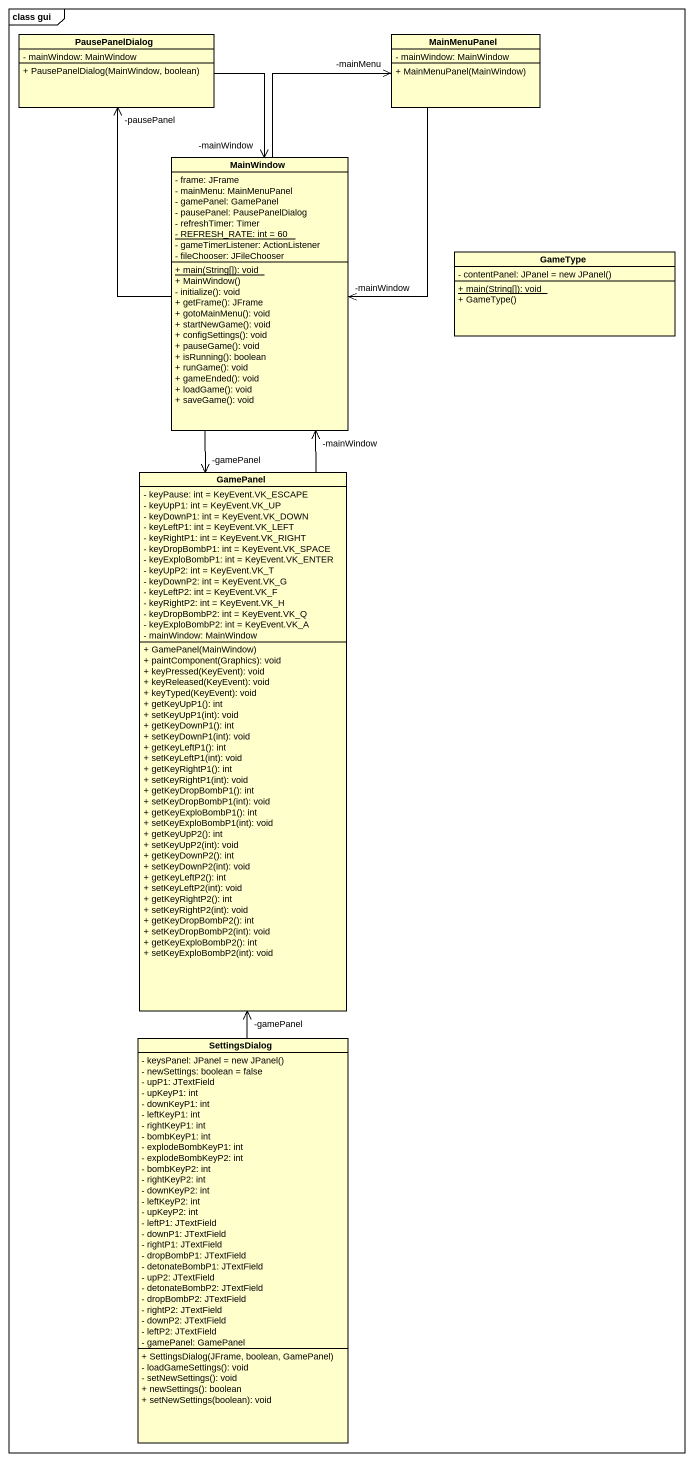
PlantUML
@startuml
mainframe class gui
hide circle
hide empty members
skinparam classAttributeIconSize 0
class PausePanelDialog {
  - mainWindow: MainWindow
  + PausePanelDialog(MainWindow, boolean)
}
class MainMenuPanel {
  - mainWindow: MainWindow
  + MainMenuPanel(MainWindow)
}
class MainWindow {
  - frame: JFrame
  - mainMenu: MainMenuPanel
  - gamePanel: GamePanel
  - pausePanel: PausePanelDialog
  - refreshTimer: Timer
  {static} - REFRESH_RATE: int = 60
  - gameTimerListener: ActionListener
  - fileChooser: JFileChooser
  {static} + main(String[]): void
  + MainWindow()
  - initialize(): void
  + getFrame(): JFrame
  + gotoMainMenu(): void
  + startNewGame(): void
  + configSettings(): void
  + pauseGame(): void
  + isRunning(): boolean
  + runGame(): void
  + gameEnded(): void
  + loadGame(): void
  + saveGame(): void
}
class GameType {
  {field} - contentPanel: JPanel = new JPanel()
  {static} + main(String[]): void
  + GameType()
}
class GamePanel {
  - keyPause: int = KeyEvent.VK_ESCAPE
  - keyUpP1: int = KeyEvent.VK_UP
  - keyDownP1: int = KeyEvent.VK_DOWN
  - keyLeftP1: int = KeyEvent.VK_LEFT
  - keyRightP1: int = KeyEvent.VK_RIGHT
  - keyDropBombP1: int = KeyEvent.VK_SPACE
  - keyExploBombP1: int = KeyEvent.VK_ENTER
  - keyUpP2: int = KeyEvent.VK_T
  - keyDownP2: int = KeyEvent.VK_G
  - keyLeftP2: int = KeyEvent.VK_F
  - keyRightP2: int = KeyEvent.VK_H
  - keyDropBombP2: int = KeyEvent.VK_Q
  - keyExploBombP2: int = KeyEvent.VK_A
  - mainWindow: MainWindow
  + GamePanel(MainWindow)
  + paintComponent(Graphics): void
  + keyPressed(KeyEvent): void
  + keyReleased(KeyEvent): void
  + keyTyped(KeyEvent): void
  + getKeyUpP1(): int
  + setKeyUpP1(int): void
  + getKeyDownP1(): int
  + setKeyDownP1(int): void
  + getKeyLeftP1(): int
  + setKeyLeftP1(int): void
  + getKeyRightP1(): int
  + setKeyRightP1(int): void
  + getKeyDropBombP1(): int
  + setKeyDropBombP1(int): void
  + getKeyExploBombP1(): int
  + setKeyExploBombP1(int): void
  + getKeyUpP2(): int
  + setKeyUpP2(int): void
  + getKeyDownP2(): int
  + setKeyDownP2(int): void
  + getKeyLeftP2(): int
  + setKeyLeftP2(int): void
  + getKeyRightP2(): int
  + setKeyRightP2(int): void
  + getKeyDropBombP2(): int
  + setKeyDropBombP2(int): void
  + getKeyExploBombP2(): int
  + setKeyExploBombP2(int): void
}
class SettingsDialog {
  {field} - keysPanel: JPanel = new JPanel()
  - newSettings: boolean = false
  - upP1: JTextField
  - upKeyP1: int
  - downKeyP1: int
  - leftKeyP1: int
  - rightKeyP1: int
  - bombKeyP1: int
  - explodeBombKeyP1: int
  - explodeBombKeyP2: int
  - bombKeyP2: int
  - rightKeyP2: int
  - downKeyP2: int
  - leftKeyP2: int
  - upKeyP2: int
  - leftP1: JTextField
  - downP1: JTextField
  - rightP1: JTextField
  - dropBombP1: JTextField
  - detonateBombP1: JTextField
  - upP2: JTextField
  - detonateBombP2: JTextField
  - dropBombP2: JTextField
  - rightP2: JTextField
  - downP2: JTextField
  - leftP2: JTextField
  - gamePanel: GamePanel
  + SettingsDialog(JFrame, boolean, GamePanel)
  - loadGameSettings(): void
  - setNewSettings(): void
  + newSettings(): boolean
  + setNewSettings(boolean): void
}
PausePanelDialog --> "-mainWindow" MainWindow
MainMenuPanel --> "-mainWindow" MainWindow
MainWindow -up-> "-pausePanel" PausePanelDialog
MainWindow -up-> "-mainMenu" MainMenuPanel
MainWindow --> "-gamePanel" GamePanel
GamePanel -up-> "-mainWindow" MainWindow
SettingsDialog -up-> "-gamePanel" GamePanel
@enduml
